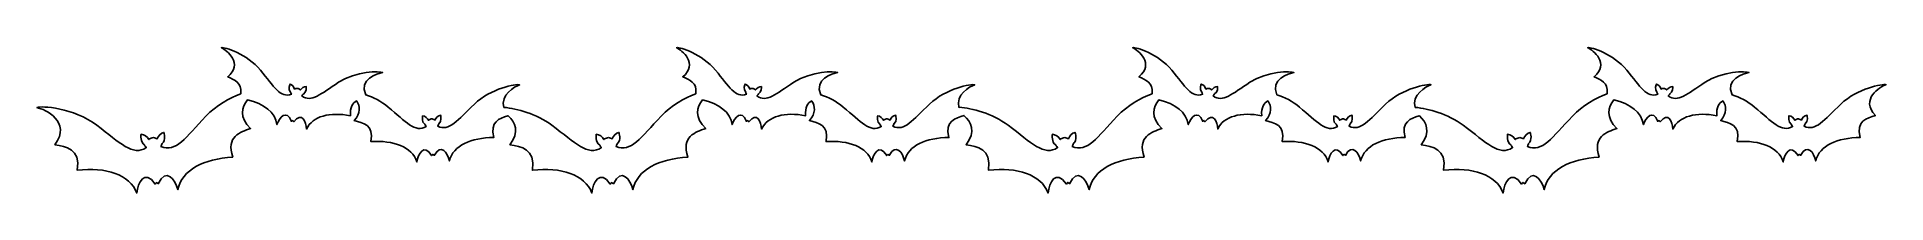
# Model space of a CAD drawing. Header units: centimetres. Extents: x -10.1 to 8.7, y -0.5 to 1.
import ezdxf

# ---------------------------------------------------------------- set-up
doc = ezdxf.new("R2010")
doc.units = ezdxf.units.CM
doc.header["$MEASUREMENT"] = 0
doc.layers.add('Camada 1', color=7, linetype='Continuous')

msp = doc.modelspace()

# ---------------------------------------------------------------- linework, layer by layer
at = {"layer": 'Camada 1'}
msp.add_open_spline([(-0.68166, 0.31858), (-0.60681, 0.25452), (-0.55805, 0.15409), (-0.65877, 0.0214), (-0.65877, 0.0214), (-0.54717, 0.00015), (-0.39792, -0.01588), (-0.43078, -0.23821), (-0.43078, -0.23821), (-0.13939, -0.20545), (0.10183, -0.27898), (0.17443, -0.47136), (0.17443, -0.47136), (0.18374, -0.36788), (0.25431, -0.22286), (0.36099, -0.37955), (0.36099, -0.37955), (0.36512, -0.37423), (0.3702, -0.36926), (0.37578, -0.36471), (0.37578, -0.36471), (0.37578, -0.36471), (0.37491, -0.36368), (0.37491, -0.36368), (0.37491, -0.36368), (0.38182, -0.36741), (0.3883, -0.37183), (0.39372, -0.37683), (0.39372, -0.37683), (0.47294, -0.20456), (0.56657, -0.33587), (0.59292, -0.43639), (0.59292, -0.43639), (0.63258, -0.23465), (0.85827, -0.12209), (1.15106, -0.10608), (1.15106, -0.10608), (1.08177, 0.10773), (1.22625, 0.14829), (1.3328, 0.18774), (1.3328, 0.18774), (1.21514, 0.29844), (1.2411, 0.4025), (1.30036, 0.47762), (1.30036, 0.47762), (1.30036, 0.47762), (1.30036, 0.47781), (1.30036, 0.47781), (1.30036, 0.47781), (1.46694, 0.43937), (1.58526, 0.35319), (1.60103, 0.2264), (1.60103, 0.2264), (1.62511, 0.29749), (1.69927, 0.38735), (1.74761, 0.25921), (1.74761, 0.25921), (1.75176, 0.26254), (1.75663, 0.2654), (1.76182, 0.26773), (1.76182, 0.26773), (1.76182, 0.26773), (1.76113, 0.26702), (1.76113, 0.26702), (1.76113, 0.26702), (1.76491, 0.26347), (1.7683, 0.25961), (1.77105, 0.25556), (1.77105, 0.25556), (1.85582, 0.36309), (1.89935, 0.25503), (1.90078, 0.17999), (1.90078, 0.17999), (1.96288, 0.31493), (2.14041, 0.35565), (2.34869, 0.31726), (2.34869, 0.31726), (2.34194, 0.40508), (2.37078, 0.4464), (2.41153, 0.46741), (2.41153, 0.46741), (2.41153, 0.46741), (2.41328, 0.46392), (2.41328, 0.46392), (2.41328, 0.46392), (2.44696, 0.41291), (2.45426, 0.34584), (2.38762, 0.26662), (2.38762, 0.26662), (2.47464, 0.24548), (2.59151, 0.22696), (2.55685, 0.05326), (2.55685, 0.05326), (2.78754, 0.06757), (2.97452, 0.00016), (3.02408, -0.15415), (3.02408, -0.15415), (3.03551, -0.07308), (3.09676, 0.03831), (3.17458, -0.0893), (3.17458, -0.0893), (3.17807, -0.08525), (3.18223, -0.08152), (3.18678, -0.07819), (3.18678, -0.07819), (3.18678, -0.07819), (3.18617, -0.07732), (3.18617, -0.07732), (3.18617, -0.07732), (3.19144, -0.08052), (3.19638, -0.08425), (3.20048, -0.08843), (3.20048, -0.08843), (3.26959, 0.04405), (3.33814, -0.063), (3.35492, -0.14315), (3.35492, -0.14315), (3.3941, 0.01412), (3.57624, 0.09381), (3.80736, 0.09487), (3.80736, 0.09487), (3.76354, 0.25735), (3.86546, 0.28915), (3.94904, 0.31495), (3.94904, 0.31495), (3.94904, 0.31495), (3.95338, 0.31466), (3.95338, 0.31466), (3.95338, 0.31466), (4.02558, 0.25047), (4.07038, 0.15141), (3.97166, 0.02142), (3.97166, 0.02142), (4.08329, 0.00017), (4.23254, -0.01586), (4.19965, -0.23819), (4.19965, -0.23819), (4.49104, -0.20543), (4.73226, -0.27896), (4.80486, -0.47134), (4.80486, -0.47134), (4.81417, -0.36786), (4.88476, -0.22284), (4.99142, -0.37953), (4.99142, -0.37953), (4.99557, -0.37421), (5.00065, -0.36924), (5.00621, -0.36469), (5.00621, -0.36469), (5.00621, -0.36469), (5.00534, -0.36366), (5.00534, -0.36366), (5.00534, -0.36366), (5.01225, -0.36739), (5.0187, -0.37181), (5.02415, -0.37681), (5.02415, -0.37681), (5.10334, -0.20454), (5.197, -0.33585), (5.22335, -0.43637), (5.22335, -0.43637), (5.26301, -0.23463), (5.4887, -0.12207), (5.78149, -0.10606), (5.78149, -0.10606), (5.7122, 0.10775), (5.85668, 0.14831), (5.96323, 0.18776), (5.96323, 0.18776), (5.8456, 0.29846), (5.87153, 0.40252), (5.93082, 0.47764), (5.93082, 0.47764), (5.93082, 0.47764), (5.93082, 0.47783), (5.93082, 0.47783), (5.93082, 0.47783), (6.09738, 0.43939), (6.21572, 0.35321), (6.23147, 0.22642), (6.23147, 0.22642), (6.25557, 0.29751), (6.32971, 0.38737), (6.37805, 0.25923), (6.37805, 0.25923), (6.3822, 0.26256), (6.3871, 0.26542), (6.39226, 0.26775), (6.39226, 0.26775), (6.39226, 0.26775), (6.3916, 0.26704), (6.3916, 0.26704), (6.3916, 0.26704), (6.39538, 0.26349), (6.39877, 0.25963), (6.4015, 0.25558), (6.4015, 0.25558), (6.4863, 0.36311), (6.5298, 0.25505), (6.53123, 0.18001), (6.53123, 0.18001), (6.59333, 0.31495), (6.77086, 0.35567), (6.97917, 0.31728), (6.97917, 0.31728), (6.9724, 0.4051), (7.00124, 0.44642), (7.04201, 0.46743), (7.04201, 0.46743), (7.04201, 0.46743), (7.04376, 0.46394), (7.04376, 0.46394), (7.04376, 0.46394), (7.07744, 0.41293), (7.08472, 0.34586), (7.01807, 0.26664), (7.01807, 0.26664), (7.10512, 0.2455), (7.22196, 0.22698), (7.1873, 0.05328), (7.1873, 0.05328), (7.41799, 0.06759), (7.605, 0.00018), (7.65453, -0.15413), (7.65453, -0.15413), (7.66596, -0.07306), (7.72724, 0.03833), (7.80503, -0.08928), (7.80503, -0.08928), (7.80855, -0.08523), (7.8127, -0.0815), (7.81725, -0.07817), (7.81725, -0.07817), (7.81725, -0.07817), (7.81664, -0.0773), (7.81664, -0.0773), (7.81664, -0.0773), (7.82191, -0.0805), (7.82683, -0.08423), (7.83093, -0.08841), (7.83093, -0.08841), (7.90004, 0.04407), (7.96859, -0.06298), (7.98539, -0.14313), (7.98539, -0.14313), (8.02455, 0.01414), (8.20669, 0.09383), (8.43783, 0.09489), (8.43783, 0.09489), (8.39171, 0.26592), (8.50705, 0.29216), (8.59251, 0.31902), (8.59251, 0.31902), (8.43397, 0.48386), (8.63937, 0.61366), (8.70038, 0.6316), (8.70038, 0.6316), (8.6662, 0.64438), (8.40955, 0.59742), (8.23966, 0.43483), (8.23966, 0.43483), (8.06974, 0.2723), (7.98299, 0.15143), (7.86726, 0.21028), (7.86726, 0.21028), (7.87467, 0.22314), (7.87893, 0.23454), (7.87893, 0.23454), (7.87893, 0.23454), (7.91322, 0.25589), (7.89594, 0.32169), (7.89594, 0.32169), (7.89594, 0.32169), (7.87292, 0.31981), (7.84652, 0.29322), (7.83887, 0.27272), (7.83887, 0.27272), (7.83286, 0.27756), (7.82014, 0.28288), (7.81016, 0.28402), (7.81016, 0.28402), (7.81016, 0.28402), (7.80106, 0.28373), (7.80106, 0.28373), (7.80106, 0.28373), (7.79119, 0.28193), (7.77886, 0.27577), (7.77317, 0.27053), (7.77317, 0.27053), (7.76415, 0.29048), (7.73608, 0.31522), (7.71295, 0.31564), (7.71295, 0.31564), (7.71295, 0.31564), (7.70009, 0.24881), (7.73573, 0.22976), (7.73573, 0.22976), (7.73573, 0.22976), (7.7407, 0.21867), (7.74896, 0.20637), (7.74896, 0.20637), (7.63741, 0.13993), (7.5428, 0.25479), (7.36248, 0.40565), (7.36248, 0.40565), (7.29226, 0.46441), (7.21005, 0.50482), (7.13393, 0.53133), (7.13393, 0.53133), (7.06236, 0.68489), (7.25257, 0.75046), (7.30699, 0.75586), (7.30699, 0.75586), (7.27839, 0.77319), (7.03928, 0.77459), (6.85863, 0.65717), (6.85863, 0.65717), (6.67798, 0.53975), (6.57923, 0.44571), (6.48506, 0.51837), (6.48506, 0.51837), (6.49392, 0.52866), (6.49972, 0.53821), (6.49972, 0.53821), (6.49972, 0.53821), (6.53427, 0.55162), (6.52988, 0.61383), (6.52988, 0.61383), (6.52988, 0.61383), (6.50882, 0.61603), (6.48054, 0.59661), (6.47011, 0.57943), (6.47011, 0.57943), (6.46556, 0.58483), (6.45498, 0.59176), (6.44617, 0.59448), (6.44617, 0.59448), (6.44617, 0.59448), (6.43799, 0.59575), (6.43799, 0.59575), (6.43799, 0.59575), (6.42876, 0.59583), (6.41659, 0.59239), (6.41061, 0.58863), (6.41061, 0.58863), (6.40593, 0.60816), (6.38479, 0.63522), (6.36407, 0.63948), (6.36407, 0.63948), (6.36407, 0.63948), (6.3411, 0.58151), (6.36997, 0.55831), (6.36997, 0.55831), (6.36997, 0.55831), (6.37262, 0.54746), (6.37791, 0.53497), (6.37791, 0.53497), (6.26615, 0.49417), (6.20053, 0.61368), (6.06385, 0.78024), (6.06385, 0.78024), (5.92719, 0.94682), (5.69886, 1.01778), (5.66634, 1.00992), (5.66634, 1.00992), (5.71992, 0.98687), (5.89248, 0.8462), (5.7301, 0.71367), (5.7301, 0.71367), (5.79455, 0.68449), (5.87922, 0.65332), (5.86255, 0.54897), (5.86255, 0.54897), (5.86255, 0.54897), (5.86252, 0.54101), (5.86252, 0.54101), (5.86252, 0.54101), (5.74923, 0.49704), (5.61371, 0.42303), (5.50888, 0.31217), (5.50888, 0.31217), (5.30391, 0.09545), (5.20165, -0.06322), (5.05128, 0.00401), (5.05128, 0.00401), (5.0598, 0.02076), (5.06454, 0.03544), (5.06454, 0.03544), (5.06454, 0.03544), (5.10661, 0.0647), (5.08052, 0.14699), (5.08052, 0.14699), (5.08052, 0.14699), (5.0515, 0.1431), (5.01972, 0.10778), (5.0113, 0.08129), (5.0113, 0.08129), (5.00339, 0.08703), (4.98693, 0.09298), (4.97423, 0.09378), (4.97423, 0.09378), (4.97423, 0.09378), (4.96277, 0.09283), (4.96277, 0.09283), (4.96277, 0.09283), (4.95036, 0.08992), (4.93507, 0.08135), (4.92824, 0.07436), (4.92824, 0.07436), (4.91554, 0.09907), (4.87834, 0.12865), (4.84908, 0.12767), (4.84908, 0.12767), (4.84908, 0.12767), (4.83699, 0.04216), (4.8834, 0.0203), (4.8834, 0.0203), (4.8834, 0.0203), (4.89044, 0.00654), (4.90163, -0.00851), (4.90163, -0.00851), (4.7645, -0.09974), (4.63734, 0.03975), (4.39927, 0.21948), (4.39927, 0.21948), (4.24044, 0.33936), (4.04063, 0.38876), (3.91291, 0.4021), (3.91291, 0.4021), (3.91291, 0.4021), (3.90984, 0.40104), (3.90984, 0.40104), (3.90984, 0.40104), (3.87034, 0.52539), (4.01951, 0.6167), (4.06999, 0.63157), (4.06999, 0.63157), (4.03581, 0.64435), (3.77916, 0.59739), (3.60927, 0.4348), (3.60927, 0.4348), (3.43935, 0.27227), (3.3526, 0.1514), (3.2369, 0.21025), (3.2369, 0.21025), (3.24428, 0.22311), (3.24854, 0.23451), (3.24854, 0.23451), (3.24854, 0.23451), (3.2828, 0.25586), (3.26555, 0.32166), (3.26555, 0.32166), (3.26555, 0.32166), (3.24253, 0.31978), (3.21613, 0.29319), (3.20848, 0.27269), (3.20848, 0.27269), (3.20247, 0.27753), (3.18975, 0.28285), (3.17975, 0.28399), (3.17975, 0.28399), (3.17975, 0.28399), (3.17067, 0.2837), (3.17067, 0.2837), (3.17067, 0.2837), (3.1608, 0.2819), (3.14844, 0.27574), (3.14278, 0.2705), (3.14278, 0.2705), (3.13376, 0.29045), (3.10569, 0.31519), (3.08256, 0.31561), (3.08256, 0.31561), (3.08256, 0.31561), (3.06967, 0.24878), (3.10531, 0.22973), (3.10531, 0.22973), (3.10531, 0.22973), (3.11031, 0.21864), (3.11857, 0.20634), (3.11857, 0.20634), (3.00702, 0.1399), (2.91241, 0.25476), (2.73207, 0.40562), (2.73207, 0.40562), (2.66188, 0.46438), (2.5797, 0.50479), (2.50352, 0.5313), (2.50352, 0.5313), (2.43198, 0.68486), (2.62216, 0.75043), (2.67658, 0.75583), (2.67658, 0.75583), (2.64798, 0.77316), (2.4089, 0.77456), (2.22824, 0.65714), (2.22824, 0.65714), (2.04756, 0.53972), (1.94884, 0.44568), (1.85467, 0.51834), (1.85467, 0.51834), (1.86353, 0.52863), (1.86933, 0.53818), (1.86933, 0.53818), (1.86933, 0.53818), (1.90386, 0.55159), (1.89949, 0.6138), (1.89949, 0.6138), (1.89949, 0.6138), (1.8784, 0.616), (1.85015, 0.59658), (1.83972, 0.5794), (1.83972, 0.5794), (1.83514, 0.5848), (1.82459, 0.59173), (1.8158, 0.59445), (1.8158, 0.59445), (1.8158, 0.59445), (1.80757, 0.59572), (1.80757, 0.59572), (1.80757, 0.59572), (1.79836, 0.5958), (1.78619, 0.59236), (1.78021, 0.5886), (1.78021, 0.5886), (1.7755, 0.60813), (1.75439, 0.63519), (1.73364, 0.63945), (1.73364, 0.63945), (1.73364, 0.63945), (1.7107, 0.58148), (1.73954, 0.55828), (1.73954, 0.55828), (1.73954, 0.55828), (1.74221, 0.54743), (1.74748, 0.53494), (1.74748, 0.53494), (1.63577, 0.49414), (1.57013, 0.61365), (1.43342, 0.78021), (1.43342, 0.78021), (1.29679, 0.94679), (1.06845, 1.01775), (1.03596, 1.00989), (1.03596, 1.00989), (1.08951, 0.98684), (1.26207, 0.84617), (1.09967, 0.71364), (1.09967, 0.71364), (1.16415, 0.68446), (1.24879, 0.65329), (1.23215, 0.54894), (1.23215, 0.54894), (1.23215, 0.54894), (1.2321, 0.54098), (1.2321, 0.54098), (1.2321, 0.54098), (1.11883, 0.49701), (0.98331, 0.423), (0.87848, 0.31214), (0.87848, 0.31214), (0.67351, 0.09542), (0.57125, -0.06325), (0.42088, 0.00398), (0.42088, 0.00398), (0.4294, 0.02073), (0.43411, 0.03541), (0.43411, 0.03541), (0.43411, 0.03541), (0.47621, 0.06467), (0.45012, 0.14696), (0.45012, 0.14696), (0.45012, 0.14696), (0.42104, 0.14307), (0.38929, 0.10775), (0.38088, 0.08126), (0.38088, 0.08126), (0.37297, 0.087), (0.35649, 0.09295), (0.34381, 0.09375), (0.34381, 0.09375), (0.34381, 0.09375), (0.33233, 0.0928), (0.33233, 0.0928), (0.33233, 0.0928), (0.31992, 0.08989), (0.30465, 0.08132), (0.29783, 0.07433), (0.29783, 0.07433), (0.28513, 0.09904), (0.24793, 0.12862), (0.21867, 0.12764), (0.21867, 0.12764), (0.21867, 0.12764), (0.20658, 0.04213), (0.25299, 0.02027), (0.25299, 0.02027), (0.25299, 0.02027), (0.26003, 0.00651), (0.27122, -0.00854), (0.27122, -0.00854), (0.13411, -0.09977), (0.0069, 0.03972), (-0.23117, 0.21945), (-0.23117, 0.21945), (-0.39442, 0.34272), (-0.60106, 0.39146), (-0.72808, 0.4031), (-0.72808, 0.4031), (-0.72808, 0.4031), (-0.73197, 0.4018), (-0.73197, 0.4018), (-0.73197, 0.4018), (-0.7706, 0.52576), (-0.62196, 0.61672), (-0.57158, 0.63154), (-0.57158, 0.63154), (-0.60579, 0.64432), (-0.86241, 0.59736), (-1.03233, 0.43477), (-1.03233, 0.43477), (-1.20222, 0.27224), (-1.289, 0.15137), (-1.4047, 0.21022), (-1.4047, 0.21022), (-1.39732, 0.22308), (-1.39303, 0.23448), (-1.39303, 0.23448), (-1.39303, 0.23448), (-1.35877, 0.25583), (-1.37604, 0.32163), (-1.37604, 0.32163), (-1.37604, 0.32163), (-1.39909, 0.31975), (-1.42546, 0.29316), (-1.43311, 0.27266), (-1.43311, 0.27266), (-1.43912, 0.2775), (-1.45184, 0.28282), (-1.46182, 0.28396), (-1.46182, 0.28396), (-1.46182, 0.28396), (-1.4709, 0.28367), (-1.4709, 0.28367), (-1.4709, 0.28367), (-1.48077, 0.28187), (-1.4931, 0.27571), (-1.49879, 0.27047), (-1.49879, 0.27047), (-1.50781, 0.29042), (-1.53591, 0.31516), (-1.55901, 0.31558), (-1.55901, 0.31558), (-1.55901, 0.31558), (-1.5719, 0.24875), (-1.53623, 0.2297), (-1.53623, 0.2297), (-1.53623, 0.2297), (-1.53123, 0.21861), (-1.523, 0.20631), (-1.523, 0.20631), (-1.63455, 0.13987), (-1.72916, 0.25473), (-1.9095, 0.40559), (-1.9095, 0.40559), (-1.97969, 0.46435), (-2.0619, 0.50476), (-2.13805, 0.53127), (-2.13805, 0.53127), (-2.20962, 0.68483), (-2.01941, 0.7504), (-1.96499, 0.7558), (-1.96499, 0.7558), (-1.99359, 0.77313), (-2.23267, 0.77453), (-2.41333, 0.65711), (-2.41333, 0.65711), (-2.59399, 0.53969), (-2.69273, 0.44565), (-2.7869, 0.51831), (-2.7869, 0.51831), (-2.77804, 0.5286), (-2.77227, 0.53815), (-2.77227, 0.53815), (-2.77227, 0.53815), (-2.73774, 0.55156), (-2.74211, 0.61377), (-2.74211, 0.61377), (-2.74211, 0.61377), (-2.76317, 0.61597), (-2.79145, 0.59655), (-2.80185, 0.57937), (-2.80185, 0.57937), (-2.8064, 0.58477), (-2.81701, 0.5917), (-2.82579, 0.59442), (-2.82579, 0.59442), (-2.82579, 0.59442), (-2.83399, 0.59569), (-2.83399, 0.59569), (-2.83399, 0.59569), (-2.8432, 0.59577), (-2.85537, 0.59233), (-2.86135, 0.58857), (-2.86135, 0.58857), (-2.86606, 0.6081), (-2.88717, 0.63516), (-2.90789, 0.63942), (-2.90789, 0.63942), (-2.90789, 0.63942), (-2.93086, 0.58145), (-2.90202, 0.55825), (-2.90202, 0.55825), (-2.90202, 0.55825), (-2.89937, 0.5474), (-2.89408, 0.53491), (-2.89408, 0.53491), (-3.00581, 0.49411), (-3.07146, 0.61362), (-3.20814, 0.78018), (-3.20814, 0.78018), (-3.34482, 0.94676), (-3.57313, 1.01772), (-3.60562, 1.00986), (-3.60562, 1.00986), (-3.55207, 0.98681), (-3.37951, 0.84614), (-3.54188, 0.71361), (-3.54188, 0.71361), (-3.47745, 0.68443), (-3.39279, 0.65326), (-3.40946, 0.54891), (-3.40946, 0.54891), (-3.40946, 0.54891), (-3.40946, 0.54095), (-3.40946, 0.54095), (-3.40946, 0.54095), (-3.52275, 0.49698), (-3.65827, 0.42297), (-3.7631, 0.31211), (-3.7631, 0.31211), (-3.96807, 0.09539), (-4.07033, -0.06328), (-4.2207, 0.00395), (-4.2207, 0.00395), (-4.21215, 0.0207), (-4.20744, 0.03538), (-4.20744, 0.03538), (-4.20744, 0.03538), (-4.16534, 0.06464), (-4.19146, 0.14693), (-4.19146, 0.14693), (-4.19146, 0.14693), (-4.22051, 0.14304), (-4.25229, 0.10772), (-4.26068, 0.08123), (-4.26068, 0.08123), (-4.26859, 0.08697), (-4.28505, 0.09292), (-4.29777, 0.09372), (-4.29777, 0.09372), (-4.29777, 0.09372), (-4.30923, 0.09277), (-4.30923, 0.09277), (-4.30923, 0.09277), (-4.32164, 0.08986), (-4.33691, 0.08129), (-4.34373, 0.0743), (-4.34373, 0.0743), (-4.35643, 0.09901), (-4.3936, 0.12859), (-4.42289, 0.12761), (-4.42289, 0.12761), (-4.42289, 0.12761), (-4.43498, 0.0421), (-4.3886, 0.02024), (-4.3886, 0.02024), (-4.3886, 0.02024), (-4.38154, 0.00648), (-4.37034, -0.00857), (-4.37034, -0.00857), (-4.50747, -0.0998), (-4.63466, 0.03969), (-4.87273, 0.21942), (-4.87273, 0.21942), (-5.03153, 0.3393), (-5.23137, 0.3887), (-5.35906, 0.40204), (-5.35906, 0.40204), (-5.35906, 0.40204), (-5.36213, 0.40098), (-5.36213, 0.40098), (-5.36213, 0.40098), (-5.40163, 0.52533), (-5.25249, 0.61664), (-5.20198, 0.63151), (-5.20198, 0.63151), (-5.23619, 0.64429), (-5.49281, 0.59733), (-5.6627, 0.43474), (-5.6627, 0.43474), (-5.83262, 0.27221), (-5.9194, 0.15134), (-6.0351, 0.21019), (-6.0351, 0.21019), (-6.02772, 0.22305), (-6.02343, 0.23445), (-6.02343, 0.23445), (-6.02343, 0.23445), (-5.98917, 0.2558), (-6.00644, 0.3216), (-6.00644, 0.3216), (-6.00644, 0.3216), (-6.02946, 0.31972), (-6.05586, 0.29313), (-6.06351, 0.27263), (-6.06351, 0.27263), (-6.06952, 0.27747), (-6.08224, 0.28279), (-6.09222, 0.28393), (-6.09222, 0.28393), (-6.09222, 0.28393), (-6.1013, 0.28364), (-6.1013, 0.28364), (-6.1013, 0.28364), (-6.11117, 0.28184), (-6.12353, 0.27568), (-6.12919, 0.27044), (-6.12919, 0.27044), (-6.13821, 0.29039), (-6.16631, 0.31513), (-6.18941, 0.31555), (-6.18941, 0.31555), (-6.18941, 0.31555), (-6.2023, 0.24872), (-6.16666, 0.22967), (-6.16666, 0.22967), (-6.16666, 0.22967), (-6.16166, 0.21858), (-6.1534, 0.20628), (-6.1534, 0.20628), (-6.26495, 0.13984), (-6.35956, 0.2547), (-6.5399, 0.40556), (-6.5399, 0.40556), (-6.61012, 0.46432), (-6.6923, 0.50473), (-6.76845, 0.53124), (-6.76845, 0.53124), (-6.84002, 0.6848), (-6.64981, 0.75037), (-6.59539, 0.75577), (-6.59539, 0.75577), (-6.62402, 0.7731), (-6.8631, 0.7745), (-7.04375, 0.65708), (-7.04375, 0.65708), (-7.22441, 0.53966), (-7.32312, 0.44562), (-7.41732, 0.51828), (-7.41732, 0.51828), (-7.40846, 0.52857), (-7.40269, 0.53812), (-7.40269, 0.53812), (-7.40269, 0.53812), (-7.36816, 0.55153), (-7.37253, 0.61374), (-7.37253, 0.61374), (-7.37253, 0.61374), (-7.39359, 0.61594), (-7.42187, 0.59652), (-7.43227, 0.57934), (-7.43227, 0.57934), (-7.43682, 0.58474), (-7.44743, 0.59167), (-7.45621, 0.59439), (-7.45621, 0.59439), (-7.45621, 0.59439), (-7.46441, 0.59566), (-7.46441, 0.59566), (-7.46441, 0.59566), (-7.47362, 0.59574), (-7.48579, 0.5923), (-7.49177, 0.58854), (-7.49177, 0.58854), (-7.49648, 0.60807), (-7.51757, 0.63513), (-7.53834, 0.63939), (-7.53834, 0.63939), (-7.53834, 0.63939), (-7.56131, 0.58142), (-7.53244, 0.55822), (-7.53244, 0.55822), (-7.53244, 0.55822), (-7.52979, 0.54737), (-7.5245, 0.53488), (-7.5245, 0.53488), (-7.63623, 0.49408), (-7.70185, 0.61359), (-7.83856, 0.78015), (-7.83856, 0.78015), (-7.97524, 0.94673), (-8.20353, 1.01769), (-8.23604, 1.00983), (-8.23604, 1.00983), (-8.18246, 0.98678), (-8.00993, 0.84611), (-8.1723, 0.71358), (-8.1723, 0.71358), (-8.10787, 0.6844), (-8.02318, 0.65323), (-8.03985, 0.54888), (-8.03985, 0.54888), (-8.03985, 0.54888), (-8.03988, 0.54092), (-8.03988, 0.54092), (-8.03988, 0.54092), (-8.15317, 0.49695), (-8.28869, 0.42294), (-8.39352, 0.31208), (-8.39352, 0.31208), (-8.59849, 0.09536), (-8.70075, -0.06331), (-8.85109, 0.00392), (-8.85109, 0.00392), (-8.84257, 0.02067), (-8.83786, 0.03535), (-8.83786, 0.03535), (-8.83786, 0.03535), (-8.79576, 0.06461), (-8.82185, 0.1469), (-8.82185, 0.1469), (-8.82185, 0.1469), (-8.8509, 0.14301), (-8.88265, 0.10769), (-8.89109, 0.0812), (-8.89109, 0.0812), (-8.89897, 0.08694), (-8.91546, 0.09289), (-8.92816, 0.09369), (-8.92816, 0.09369), (-8.92816, 0.09369), (-8.93964, 0.09274), (-8.93964, 0.09274), (-8.93964, 0.09274), (-8.95205, 0.08983), (-8.96732, 0.08126), (-8.97414, 0.07427), (-8.97414, 0.07427), (-8.98681, 0.09898), (-9.02401, 0.12856), (-9.0533, 0.12758), (-9.0533, 0.12758), (-9.0533, 0.12758), (-9.06539, 0.04207), (-9.01901, 0.02021), (-9.01901, 0.02021), (-9.01901, 0.02021), (-9.01197, 0.00645), (-9.00075, -0.0086), (-9.00075, -0.0086), (-9.13788, -0.09983), (-9.26507, 0.03966), (-9.50311, 0.21939), (-9.50311, 0.21939), (-9.74124, 0.39912), (-10.07151, 0.42045), (-10.11271, 0.39931), (-10.11271, 0.39931), (-10.03315, 0.38571), (-9.75518, 0.25244), (-9.93065, 0.02133), (-9.93065, 0.02133), (-9.81902, 0.00008), (-9.66977, -0.01595), (-9.70263, -0.23828), (-9.70263, -0.23828), (-9.41127, -0.20552), (-9.17002, -0.27905), (-9.09742, -0.47143), (-9.09742, -0.47143), (-9.08811, -0.36795), (-9.01754, -0.22293), (-8.91086, -0.37962), (-8.91086, -0.37962), (-8.90671, -0.3743), (-8.90163, -0.36933), (-8.89607, -0.36478), (-8.89607, -0.36478), (-8.89607, -0.36478), (-8.89694, -0.36375), (-8.89694, -0.36375), (-8.89694, -0.36375), (-8.89006, -0.36748), (-8.88358, -0.3719), (-8.87813, -0.3769), (-8.87813, -0.3769), (-8.79894, -0.20463), (-8.70528, -0.33594), (-8.67893, -0.43646), (-8.67893, -0.43646), (-8.63927, -0.23472), (-8.41358, -0.12216), (-8.12079, -0.10615), (-8.12079, -0.10615), (-8.19011, 0.10766), (-8.0456, 0.14822), (-7.93905, 0.18767), (-7.93905, 0.18767), (-8.05671, 0.29837), (-8.03075, 0.40243), (-7.97149, 0.47755), (-7.97149, 0.47755), (-7.97149, 0.47755), (-7.97149, 0.47774), (-7.97149, 0.47774), (-7.97149, 0.47774), (-7.80493, 0.4393), (-7.68659, 0.35312), (-7.67082, 0.22633), (-7.67082, 0.22633), (-7.64674, 0.29742), (-7.57261, 0.38728), (-7.52427, 0.25914), (-7.52427, 0.25914), (-7.52009, 0.26247), (-7.51519, 0.26533), (-7.51006, 0.26766), (-7.51006, 0.26766), (-7.51006, 0.26766), (-7.51072, 0.26695), (-7.51072, 0.26695), (-7.51072, 0.26695), (-7.50696, 0.2634), (-7.50355, 0.25954), (-7.50082, 0.25549), (-7.50082, 0.25549), (-7.41599, 0.36302), (-7.3725, 0.25496), (-7.37107, 0.17992), (-7.37107, 0.17992), (-7.309, 0.31486), (-7.13144, 0.35558), (-6.92316, 0.31719), (-6.92316, 0.31719), (-6.92988, 0.40501), (-6.90109, 0.44633), (-6.86032, 0.46734), (-6.86032, 0.46734), (-6.86032, 0.46734), (-6.85855, 0.46385), (-6.85855, 0.46385), (-6.85855, 0.46385), (-6.82487, 0.41284), (-6.81759, 0.34577), (-6.88424, 0.26655), (-6.88424, 0.26655), (-6.79719, 0.24541), (-6.68033, 0.22689), (-6.71501, 0.05319), (-6.71501, 0.05319), (-6.48432, 0.0675), (-6.29731, 0.00009), (-6.24776, -0.15422), (-6.24776, -0.15422), (-6.23636, -0.07315), (-6.17505, 0.03824), (-6.09729, -0.08937), (-6.09729, -0.08937), (-6.0938, -0.08532), (-6.08962, -0.08159), (-6.08507, -0.07826), (-6.08507, -0.07826), (-6.08507, -0.07826), (-6.08571, -0.07739), (-6.08571, -0.07739), (-6.08571, -0.07739), (-6.08042, -0.08059), (-6.07552, -0.08432), (-6.0714, -0.0885), (-6.0714, -0.0885), (-6.00226, 0.04398), (-5.93371, -0.06307), (-5.91696, -0.14322), (-5.91696, -0.14322), (-5.87778, 0.01405), (-5.69566, 0.09374), (-5.46452, 0.0948), (-5.46452, 0.0948), (-5.50834, 0.25728), (-5.40639, 0.28908), (-5.32284, 0.31488), (-5.32284, 0.31488), (-5.32284, 0.31488), (-5.3185, 0.31459), (-5.3185, 0.31459), (-5.3185, 0.31459), (-5.24627, 0.2504), (-5.2015, 0.15134), (-5.30019, 0.02135), (-5.30019, 0.02135), (-5.18856, 0.0001), (-5.03931, -0.01593), (-5.0722, -0.23826), (-5.0722, -0.23826), (-4.78081, -0.2055), (-4.53959, -0.27903), (-4.46699, -0.47141), (-4.46699, -0.47141), (-4.45768, -0.36793), (-4.38711, -0.22291), (-4.28046, -0.3796), (-4.28046, -0.3796), (-4.27631, -0.37428), (-4.27123, -0.36931), (-4.26567, -0.36476), (-4.26567, -0.36476), (-4.26567, -0.36476), (-4.26654, -0.36373), (-4.26654, -0.36373), (-4.26654, -0.36373), (-4.25963, -0.36746), (-4.25318, -0.37188), (-4.24773, -0.37688), (-4.24773, -0.37688), (-4.16854, -0.20461), (-4.07488, -0.33592), (-4.04853, -0.43644), (-4.04853, -0.43644), (-4.00884, -0.2347), (-3.78315, -0.12214), (-3.49036, -0.10613), (-3.49036, -0.10613), (-3.55968, 0.10768), (-3.41517, 0.14824), (-3.30862, 0.18769), (-3.30862, 0.18769), (-3.42628, 0.29839), (-3.40032, 0.40245), (-3.34103, 0.47757), (-3.34103, 0.47757), (-3.34103, 0.47757), (-3.34103, 0.47776), (-3.34103, 0.47776), (-3.34103, 0.47776), (-3.17447, 0.43932), (-3.05615, 0.35314), (-3.04036, 0.22635), (-3.04036, 0.22635), (-3.01628, 0.29744), (-2.94212, 0.3873), (-2.89381, 0.25916), (-2.89381, 0.25916), (-2.88963, 0.26249), (-2.88476, 0.26535), (-2.8796, 0.26768), (-2.8796, 0.26768), (-2.8796, 0.26768), (-2.88026, 0.26697), (-2.88026, 0.26697), (-2.88026, 0.26697), (-2.8765, 0.26342), (-2.87309, 0.25956), (-2.87036, 0.25551), (-2.87036, 0.25551), (-2.78553, 0.36304), (-2.74204, 0.25498), (-2.74061, 0.17994), (-2.74061, 0.17994), (-2.67854, 0.31488), (-2.50098, 0.3556), (-2.2927, 0.31721), (-2.2927, 0.31721), (-2.29945, 0.40503), (-2.27063, 0.44635), (-2.22986, 0.46736), (-2.22986, 0.46736), (-2.22986, 0.46736), (-2.22811, 0.46387), (-2.22811, 0.46387), (-2.22811, 0.46387), (-2.19443, 0.41286), (-2.18715, 0.34579), (-2.25377, 0.26657), (-2.25377, 0.26657), (-2.16672, 0.24543), (-2.04988, 0.22691), (-2.08454, 0.05321), (-2.08454, 0.05321), (-1.85382, 0.06752), (-1.66682, 0.00011), (-1.61729, -0.1542), (-1.61729, -0.1542), (-1.60586, -0.07313), (-1.54461, 0.03826), (-1.46679, -0.08935), (-1.46679, -0.08935), (-1.4633, -0.0853), (-1.45912, -0.08157), (-1.45459, -0.07824), (-1.45459, -0.07824), (-1.45459, -0.07824), (-1.4552, -0.07737), (-1.4552, -0.07737), (-1.4552, -0.07737), (-1.44993, -0.08057), (-1.44501, -0.0843), (-1.44089, -0.08848), (-1.44089, -0.08848), (-1.37175, 0.044), (-1.3032, -0.06305), (-1.28645, -0.1432), (-1.28645, -0.1432), (-1.24727, 0.01407), (-1.06513, 0.09376), (-0.83404, 0.09482), (-0.83404, 0.09482), (-0.88016, 0.26585), (-0.7648, 0.29209), (-0.67934, 0.31895), (-0.67934, 0.31895), (-0.67934, 0.31895), (-0.68166, 0.31858), (-0.68166, 0.31858)], degree=3, knots=[0, 0, 0, 0, 0.00325733, 0.00325733, 0.00325733, 0.00325733, 0.00651466, 0.00651466, 0.00651466, 0.00651466, 0.00977199, 0.00977199, 0.00977199, 0.00977199, 0.01302932, 0.01302932, 0.01302932, 0.01302932, 0.01628664, 0.01628664, 0.01628664, 0.01628664, 0.01954397, 0.01954397, 0.01954397, 0.01954397, 0.0228013, 0.0228013, 0.0228013, 0.0228013, 0.02605863, 0.02605863, 0.02605863, 0.02605863, 0.02931596, 0.02931596, 0.02931596, 0.02931596, 0.03257329, 0.03257329, 0.03257329, 0.03257329, 0.03583062, 0.03583062, 0.03583062, 0.03583062, 0.03908795, 0.03908795, 0.03908795, 0.03908795, 0.04234528, 0.04234528, 0.04234528, 0.04234528, 0.04560261, 0.04560261, 0.04560261, 0.04560261, 0.04885993, 0.04885993, 0.04885993, 0.04885993, 0.05211726, 0.05211726, 0.05211726, 0.05211726, 0.05537459, 0.05537459, 0.05537459, 0.05537459, 0.05863192, 0.05863192, 0.05863192, 0.05863192, 0.06188925, 0.06188925, 0.06188925, 0.06188925, 0.06514658, 0.06514658, 0.06514658, 0.06514658, 0.06840391, 0.06840391, 0.06840391, 0.06840391, 0.07166124, 0.07166124, 0.07166124, 0.07166124, 0.07491857, 0.07491857, 0.07491857, 0.07491857, 0.0781759, 0.0781759, 0.0781759, 0.0781759, 0.08143322, 0.08143322, 0.08143322, 0.08143322, 0.08469055, 0.08469055, 0.08469055, 0.08469055, 0.08794788, 0.08794788, 0.08794788, 0.08794788, 0.09120521, 0.09120521, 0.09120521, 0.09120521, 0.09446254, 0.09446254, 0.09446254, 0.09446254, 0.09771987, 0.09771987, 0.09771987, 0.09771987, 0.1009772, 0.1009772, 0.1009772, 0.1009772, 0.10423453, 0.10423453, 0.10423453, 0.10423453, 0.10749186, 0.10749186, 0.10749186, 0.10749186, 0.11074919, 0.11074919, 0.11074919, 0.11074919, 0.11400651, 0.11400651, 0.11400651, 0.11400651, 0.11726384, 0.11726384, 0.11726384, 0.11726384, 0.12052117, 0.12052117, 0.12052117, 0.12052117, 0.1237785, 0.1237785, 0.1237785, 0.1237785, 0.12703583, 0.12703583, 0.12703583, 0.12703583, 0.13029316, 0.13029316, 0.13029316, 0.13029316, 0.13355049, 0.13355049, 0.13355049, 0.13355049, 0.13680782, 0.13680782, 0.13680782, 0.13680782, 0.14006515, 0.14006515, 0.14006515, 0.14006515, 0.14332248, 0.14332248, 0.14332248, 0.14332248, 0.1465798, 0.1465798, 0.1465798, 0.1465798, 0.14983713, 0.14983713, 0.14983713, 0.14983713, 0.15309446, 0.15309446, 0.15309446, 0.15309446, 0.15635179, 0.15635179, 0.15635179, 0.15635179, 0.15960912, 0.15960912, 0.15960912, 0.15960912, 0.16286645, 0.16286645, 0.16286645, 0.16286645, 0.16612378, 0.16612378, 0.16612378, 0.16612378, 0.16938111, 0.16938111, 0.16938111, 0.16938111, 0.17263844, 0.17263844, 0.17263844, 0.17263844, 0.17589577, 0.17589577, 0.17589577, 0.17589577, 0.17915309, 0.17915309, 0.17915309, 0.17915309, 0.18241042, 0.18241042, 0.18241042, 0.18241042, 0.18566775, 0.18566775, 0.18566775, 0.18566775, 0.18892508, 0.18892508, 0.18892508, 0.18892508, 0.19218241, 0.19218241, 0.19218241, 0.19218241, 0.19543974, 0.19543974, 0.19543974, 0.19543974, 0.19869707, 0.19869707, 0.19869707, 0.19869707, 0.2019544, 0.2019544, 0.2019544, 0.2019544, 0.20521173, 0.20521173, 0.20521173, 0.20521173, 0.20846906, 0.20846906, 0.20846906, 0.20846906, 0.21172638, 0.21172638, 0.21172638, 0.21172638, 0.21498371, 0.21498371, 0.21498371, 0.21498371, 0.21824104, 0.21824104, 0.21824104, 0.21824104, 0.22149837, 0.22149837, 0.22149837, 0.22149837, 0.2247557, 0.2247557, 0.2247557, 0.2247557, 0.22801303, 0.22801303, 0.22801303, 0.22801303, 0.23127036, 0.23127036, 0.23127036, 0.23127036, 0.23452769, 0.23452769, 0.23452769, 0.23452769, 0.23778502, 0.23778502, 0.23778502, 0.23778502, 0.24104235, 0.24104235, 0.24104235, 0.24104235, 0.24429967, 0.24429967, 0.24429967, 0.24429967, 0.247557, 0.247557, 0.247557, 0.247557, 0.25081433, 0.25081433, 0.25081433, 0.25081433, 0.25407166, 0.25407166, 0.25407166, 0.25407166, 0.25732899, 0.25732899, 0.25732899, 0.25732899, 0.26058632, 0.26058632, 0.26058632, 0.26058632, 0.26384365, 0.26384365, 0.26384365, 0.26384365, 0.26710098, 0.26710098, 0.26710098, 0.26710098, 0.27035831, 0.27035831, 0.27035831, 0.27035831, 0.27361564, 0.27361564, 0.27361564, 0.27361564, 0.27687296, 0.27687296, 0.27687296, 0.27687296, 0.28013029, 0.28013029, 0.28013029, 0.28013029, 0.28338762, 0.28338762, 0.28338762, 0.28338762, 0.28664495, 0.28664495, 0.28664495, 0.28664495, 0.28990228, 0.28990228, 0.28990228, 0.28990228, 0.29315961, 0.29315961, 0.29315961, 0.29315961, 0.29641694, 0.29641694, 0.29641694, 0.29641694, 0.29967427, 0.29967427, 0.29967427, 0.29967427, 0.3029316, 0.3029316, 0.3029316, 0.3029316, 0.30618893, 0.30618893, 0.30618893, 0.30618893, 0.30944625, 0.30944625, 0.30944625, 0.30944625, 0.31270358, 0.31270358, 0.31270358, 0.31270358, 0.31596091, 0.31596091, 0.31596091, 0.31596091, 0.31921824, 0.31921824, 0.31921824, 0.31921824, 0.32247557, 0.32247557, 0.32247557, 0.32247557, 0.3257329, 0.3257329, 0.3257329, 0.3257329, 0.32899023, 0.32899023, 0.32899023, 0.32899023, 0.33224756, 0.33224756, 0.33224756, 0.33224756, 0.33550489, 0.33550489, 0.33550489, 0.33550489, 0.33876221, 0.33876221, 0.33876221, 0.33876221, 0.34201954, 0.34201954, 0.34201954, 0.34201954, 0.34527687, 0.34527687, 0.34527687, 0.34527687, 0.3485342, 0.3485342, 0.3485342, 0.3485342, 0.35179153, 0.35179153, 0.35179153, 0.35179153, 0.35504886, 0.35504886, 0.35504886, 0.35504886, 0.35830619, 0.35830619, 0.35830619, 0.35830619, 0.36156352, 0.36156352, 0.36156352, 0.36156352, 0.36482085, 0.36482085, 0.36482085, 0.36482085, 0.36807818, 0.36807818, 0.36807818, 0.36807818, 0.3713355, 0.3713355, 0.3713355, 0.3713355, 0.37459283, 0.37459283, 0.37459283, 0.37459283, 0.37785016, 0.37785016, 0.37785016, 0.37785016, 0.38110749, 0.38110749, 0.38110749, 0.38110749, 0.38436482, 0.38436482, 0.38436482, 0.38436482, 0.38762215, 0.38762215, 0.38762215, 0.38762215, 0.39087948, 0.39087948, 0.39087948, 0.39087948, 0.39413681, 0.39413681, 0.39413681, 0.39413681, 0.39739414, 0.39739414, 0.39739414, 0.39739414, 0.40065147, 0.40065147, 0.40065147, 0.40065147, 0.40390879, 0.40390879, 0.40390879, 0.40390879, 0.40716612, 0.40716612, 0.40716612, 0.40716612, 0.41042345, 0.41042345, 0.41042345, 0.41042345, 0.41368078, 0.41368078, 0.41368078, 0.41368078, 0.41693811, 0.41693811, 0.41693811, 0.41693811, 0.42019544, 0.42019544, 0.42019544, 0.42019544, 0.42345277, 0.42345277, 0.42345277, 0.42345277, 0.4267101, 0.4267101, 0.4267101, 0.4267101, 0.42996743, 0.42996743, 0.42996743, 0.42996743, 0.43322476, 0.43322476, 0.43322476, 0.43322476, 0.43648208, 0.43648208, 0.43648208, 0.43648208, 0.43973941, 0.43973941, 0.43973941, 0.43973941, 0.44299674, 0.44299674, 0.44299674, 0.44299674, 0.44625407, 0.44625407, 0.44625407, 0.44625407, 0.4495114, 0.4495114, 0.4495114, 0.4495114, 0.45276873, 0.45276873, 0.45276873, 0.45276873, 0.45602606, 0.45602606, 0.45602606, 0.45602606, 0.45928339, 0.45928339, 0.45928339, 0.45928339, 0.46254072, 0.46254072, 0.46254072, 0.46254072, 0.46579805, 0.46579805, 0.46579805, 0.46579805, 0.46905537, 0.46905537, 0.46905537, 0.46905537, 0.4723127, 0.4723127, 0.4723127, 0.4723127, 0.47557003, 0.47557003, 0.47557003, 0.47557003, 0.47882736, 0.47882736, 0.47882736, 0.47882736, 0.48208469, 0.48208469, 0.48208469, 0.48208469, 0.48534202, 0.48534202, 0.48534202, 0.48534202, 0.48859935, 0.48859935, 0.48859935, 0.48859935, 0.49185668, 0.49185668, 0.49185668, 0.49185668, 0.49511401, 0.49511401, 0.49511401, 0.49511401, 0.49837134, 0.49837134, 0.49837134, 0.49837134, 0.50162866, 0.50162866, 0.50162866, 0.50162866, 0.50488599, 0.50488599, 0.50488599, 0.50488599, 0.50814332, 0.50814332, 0.50814332, 0.50814332, 0.51140065, 0.51140065, 0.51140065, 0.51140065, 0.51465798, 0.51465798, 0.51465798, 0.51465798, 0.51791531, 0.51791531, 0.51791531, 0.51791531, 0.52117264, 0.52117264, 0.52117264, 0.52117264, 0.52442997, 0.52442997, 0.52442997, 0.52442997, 0.5276873, 0.5276873, 0.5276873, 0.5276873, 0.53094463, 0.53094463, 0.53094463, 0.53094463, 0.53420195, 0.53420195, 0.53420195, 0.53420195, 0.53745928, 0.53745928, 0.53745928, 0.53745928, 0.54071661, 0.54071661, 0.54071661, 0.54071661, 0.54397394, 0.54397394, 0.54397394, 0.54397394, 0.54723127, 0.54723127, 0.54723127, 0.54723127, 0.5504886, 0.5504886, 0.5504886, 0.5504886, 0.55374593, 0.55374593, 0.55374593, 0.55374593, 0.55700326, 0.55700326, 0.55700326, 0.55700326, 0.56026059, 0.56026059, 0.56026059, 0.56026059, 0.56351792, 0.56351792, 0.56351792, 0.56351792, 0.56677524, 0.56677524, 0.56677524, 0.56677524, 0.57003257, 0.57003257, 0.57003257, 0.57003257, 0.5732899, 0.5732899, 0.5732899, 0.5732899, 0.57654723, 0.57654723, 0.57654723, 0.57654723, 0.57980456, 0.57980456, 0.57980456, 0.57980456, 0.58306189, 0.58306189, 0.58306189, 0.58306189, 0.58631922, 0.58631922, 0.58631922, 0.58631922, 0.58957655, 0.58957655, 0.58957655, 0.58957655, 0.59283388, 0.59283388, 0.59283388, 0.59283388, 0.59609121, 0.59609121, 0.59609121, 0.59609121, 0.59934853, 0.59934853, 0.59934853, 0.59934853, 0.60260586, 0.60260586, 0.60260586, 0.60260586, 0.60586319, 0.60586319, 0.60586319, 0.60586319, 0.60912052, 0.60912052, 0.60912052, 0.60912052, 0.61237785, 0.61237785, 0.61237785, 0.61237785, 0.61563518, 0.61563518, 0.61563518, 0.61563518, 0.61889251, 0.61889251, 0.61889251, 0.61889251, 0.62214984, 0.62214984, 0.62214984, 0.62214984, 0.62540717, 0.62540717, 0.62540717, 0.62540717, 0.6286645, 0.6286645, 0.6286645, 0.6286645, 0.63192182, 0.63192182, 0.63192182, 0.63192182, 0.63517915, 0.63517915, 0.63517915, 0.63517915, 0.63843648, 0.63843648, 0.63843648, 0.63843648, 0.64169381, 0.64169381, 0.64169381, 0.64169381, 0.64495114, 0.64495114, 0.64495114, 0.64495114, 0.64820847, 0.64820847, 0.64820847, 0.64820847, 0.6514658, 0.6514658, 0.6514658, 0.6514658, 0.65472313, 0.65472313, 0.65472313, 0.65472313, 0.65798046, 0.65798046, 0.65798046, 0.65798046, 0.66123779, 0.66123779, 0.66123779, 0.66123779, 0.66449511, 0.66449511, 0.66449511, 0.66449511, 0.66775244, 0.66775244, 0.66775244, 0.66775244, 0.67100977, 0.67100977, 0.67100977, 0.67100977, 0.6742671, 0.6742671, 0.6742671, 0.6742671, 0.67752443, 0.67752443, 0.67752443, 0.67752443, 0.68078176, 0.68078176, 0.68078176, 0.68078176, 0.68403909, 0.68403909, 0.68403909, 0.68403909, 0.68729642, 0.68729642, 0.68729642, 0.68729642, 0.69055375, 0.69055375, 0.69055375, 0.69055375, 0.69381107, 0.69381107, 0.69381107, 0.69381107, 0.6970684, 0.6970684, 0.6970684, 0.6970684, 0.70032573, 0.70032573, 0.70032573, 0.70032573, 0.70358306, 0.70358306, 0.70358306, 0.70358306, 0.70684039, 0.70684039, 0.70684039, 0.70684039, 0.71009772, 0.71009772, 0.71009772, 0.71009772, 0.71335505, 0.71335505, 0.71335505, 0.71335505, 0.71661238, 0.71661238, 0.71661238, 0.71661238, 0.71986971, 0.71986971, 0.71986971, 0.71986971, 0.72312704, 0.72312704, 0.72312704, 0.72312704, 0.72638436, 0.72638436, 0.72638436, 0.72638436, 0.72964169, 0.72964169, 0.72964169, 0.72964169, 0.73289902, 0.73289902, 0.73289902, 0.73289902, 0.73615635, 0.73615635, 0.73615635, 0.73615635, 0.73941368, 0.73941368, 0.73941368, 0.73941368, 0.74267101, 0.74267101, 0.74267101, 0.74267101, 0.74592834, 0.74592834, 0.74592834, 0.74592834, 0.74918567, 0.74918567, 0.74918567, 0.74918567, 0.752443, 0.752443, 0.752443, 0.752443, 0.75570033, 0.75570033, 0.75570033, 0.75570033, 0.75895765, 0.75895765, 0.75895765, 0.75895765, 0.76221498, 0.76221498, 0.76221498, 0.76221498, 0.76547231, 0.76547231, 0.76547231, 0.76547231, 0.76872964, 0.76872964, 0.76872964, 0.76872964, 0.77198697, 0.77198697, 0.77198697, 0.77198697, 0.7752443, 0.7752443, 0.7752443, 0.7752443, 0.77850163, 0.77850163, 0.77850163, 0.77850163, 0.78175896, 0.78175896, 0.78175896, 0.78175896, 0.78501629, 0.78501629, 0.78501629, 0.78501629, 0.78827362, 0.78827362, 0.78827362, 0.78827362, 0.79153094, 0.79153094, 0.79153094, 0.79153094, 0.79478827, 0.79478827, 0.79478827, 0.79478827, 0.7980456, 0.7980456, 0.7980456, 0.7980456, 0.80130293, 0.80130293, 0.80130293, 0.80130293, 0.80456026, 0.80456026, 0.80456026, 0.80456026, 0.80781759, 0.80781759, 0.80781759, 0.80781759, 0.81107492, 0.81107492, 0.81107492, 0.81107492, 0.81433225, 0.81433225, 0.81433225, 0.81433225, 0.81758958, 0.81758958, 0.81758958, 0.81758958, 0.82084691, 0.82084691, 0.82084691, 0.82084691, 0.82410423, 0.82410423, 0.82410423, 0.82410423, 0.82736156, 0.82736156, 0.82736156, 0.82736156, 0.83061889, 0.83061889, 0.83061889, 0.83061889, 0.83387622, 0.83387622, 0.83387622, 0.83387622, 0.83713355, 0.83713355, 0.83713355, 0.83713355, 0.84039088, 0.84039088, 0.84039088, 0.84039088, 0.84364821, 0.84364821, 0.84364821, 0.84364821, 0.84690554, 0.84690554, 0.84690554, 0.84690554, 0.85016287, 0.85016287, 0.85016287, 0.85016287, 0.8534202, 0.8534202, 0.8534202, 0.8534202, 0.85667752, 0.85667752, 0.85667752, 0.85667752, 0.85993485, 0.85993485, 0.85993485, 0.85993485, 0.86319218, 0.86319218, 0.86319218, 0.86319218, 0.86644951, 0.86644951, 0.86644951, 0.86644951, 0.86970684, 0.86970684, 0.86970684, 0.86970684, 0.87296417, 0.87296417, 0.87296417, 0.87296417, 0.8762215, 0.8762215, 0.8762215, 0.8762215, 0.87947883, 0.87947883, 0.87947883, 0.87947883, 0.88273616, 0.88273616, 0.88273616, 0.88273616, 0.88599349, 0.88599349, 0.88599349, 0.88599349, 0.88925081, 0.88925081, 0.88925081, 0.88925081, 0.89250814, 0.89250814, 0.89250814, 0.89250814, 0.89576547, 0.89576547, 0.89576547, 0.89576547, 0.8990228, 0.8990228, 0.8990228, 0.8990228, 0.90228013, 0.90228013, 0.90228013, 0.90228013, 0.90553746, 0.90553746, 0.90553746, 0.90553746, 0.90879479, 0.90879479, 0.90879479, 0.90879479, 0.91205212, 0.91205212, 0.91205212, 0.91205212, 0.91530945, 0.91530945, 0.91530945, 0.91530945, 0.91856678, 0.91856678, 0.91856678, 0.91856678, 0.9218241, 0.9218241, 0.9218241, 0.9218241, 0.92508143, 0.92508143, 0.92508143, 0.92508143, 0.92833876, 0.92833876, 0.92833876, 0.92833876, 0.93159609, 0.93159609, 0.93159609, 0.93159609, 0.93485342, 0.93485342, 0.93485342, 0.93485342, 0.93811075, 0.93811075, 0.93811075, 0.93811075, 0.94136808, 0.94136808, 0.94136808, 0.94136808, 0.94462541, 0.94462541, 0.94462541, 0.94462541, 0.94788274, 0.94788274, 0.94788274, 0.94788274, 0.95114007, 0.95114007, 0.95114007, 0.95114007, 0.95439739, 0.95439739, 0.95439739, 0.95439739, 0.95765472, 0.95765472, 0.95765472, 0.95765472, 0.96091205, 0.96091205, 0.96091205, 0.96091205, 0.96416938, 0.96416938, 0.96416938, 0.96416938, 0.96742671, 0.96742671, 0.96742671, 0.96742671, 0.97068404, 0.97068404, 0.97068404, 0.97068404, 0.97394137, 0.97394137, 0.97394137, 0.97394137, 0.9771987, 0.9771987, 0.9771987, 0.9771987, 0.98045603, 0.98045603, 0.98045603, 0.98045603, 0.98371336, 0.98371336, 0.98371336, 0.98371336, 0.98697068, 0.98697068, 0.98697068, 0.98697068, 0.99022801, 0.99022801, 0.99022801, 0.99022801, 0.99348534, 0.99348534, 0.99348534, 0.99348534, 1, 1, 1, 1], dxfattribs=at)

doc.saveas('drawing.dxf')
